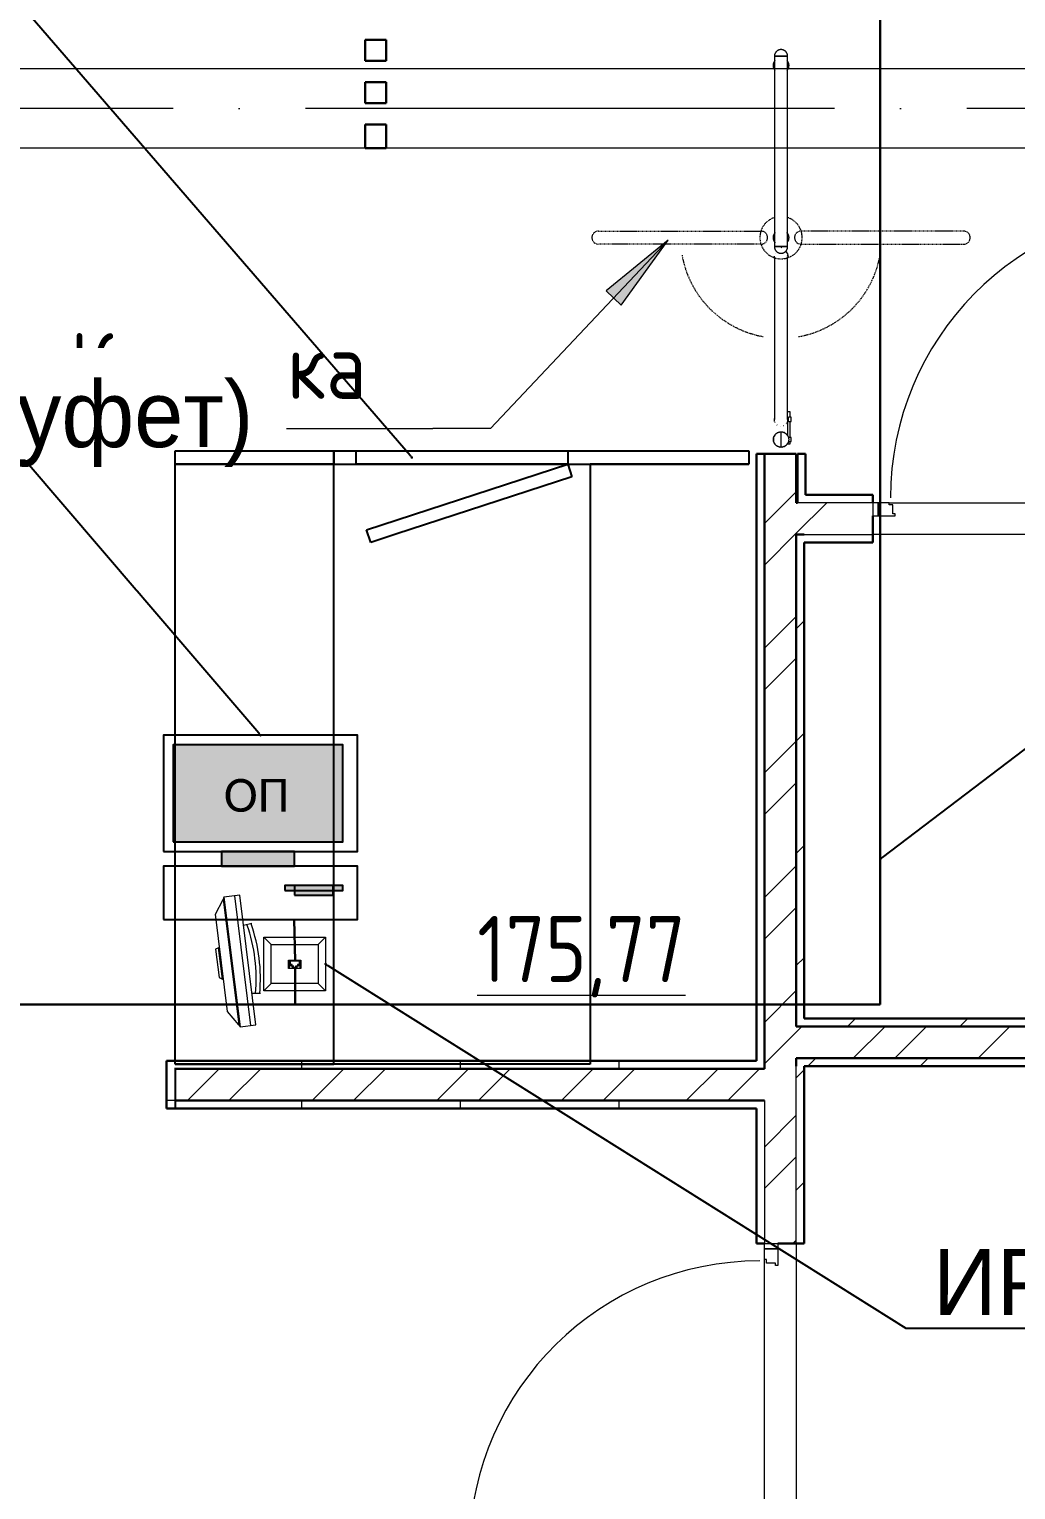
# Model space of a CAD drawing. Header units: millimetres. Extents: x -695119 to 412940, y -249585 to 622758.
# Drawn here: x 28598 to 32327, y 97114 to 102635 of the extents above; entities that cross this region are included whole.
import ezdxf
from ezdxf import colors
from ezdxf.entities.mleader import LeaderData, LeaderLine
from ezdxf.math import Vec2, Vec3

# ---------------------------------------------------------------- set-up
doc = ezdxf.new("R2010")
doc.units = ezdxf.units.MM
for name, pattern in [('ADSK_Линия сетки', [25, 20, -2.5, 0, -2.5]), ('ADSK_Невидимые', [5, 3, -2]), ('ADSK_Сверху', [450, 300, -150])]:
    doc.linetypes.add(name, pattern=pattern)
for name, color, linetype in [('_19D-Телекоммуникационные шкафы', 7, 'Continuous'), ('PDF _Оформление-Надписи', 7, 'Continuous'), ('PDF _Текст', 7, 'Continuous')]:
    doc.layers.add(name, color=color, linetype=linetype)
for name, color, linetype, lineweight in [('_Схема', 5, 'Continuous', 30), ('PDF _Геометрия', 8, 'Continuous', 9), ('Аннотация', 252, 'Continuous', 18), ('Двери', 8, 'Continuous', 9), ('Линии', 7, 'Continuous', 9), ('Марки помещений', 8, 'Continuous', 20), ('Обобщенные модели', 8, 'Continuous', 18), ('Оси', 252, 'Continuous', 9), ('Стены внутренние', 252, 'Continuous', 18), ('Стены наружные', 252, 'Continuous', 18), ('Стены штриховка', 7, 'Continuous', 9), ('ТХ Текст', 251, 'Continuous', 0)]:
    doc.layers.add(name, color=color, linetype=linetype, lineweight=lineweight)
doc.layers.add('PDF _Сплошная заливка', color=7, linetype='Continuous', true_color=0xffffff)
doc.layers.add('Двери открывание', color=7, linetype='Continuous', lineweight=9, true_color=0xc0c0c0)
doc.styles.add('GOST Common_3', font='', dxfattribs={"height": 3.5})
doc.styles.add('Mipgost_5', font='', dxfattribs={"height": 250})
doc.styles.add('PDF Calibri', font='calibri.ttf')
doc.styles.get('GOST Common_3').set_extended_font_data('GOST type B')
doc.styles.get('Mipgost_5').set_extended_font_data('Mipgost')

# ---------------------------------------------------------------- blocks, each defined once
blk = doc.blocks.new('1 этаж')
at = {"layer": 'Аннотация', "lineweight": 20, "true_color": 0x636466}
blk.add_hatch(color=251, dxfattribs=at).paths.add_polyline_path([(-13937, 20660.5), (-14171.6, 20469.4), (-14114.2, 20415.2)])
at = {"layer": 'Аннотация', "color": 251, "lineweight": 20, "true_color": 0x636466}
for p, q in [((-13937, 20660.5), (-14608.1, 19949.3)), ((-13937, 20660.5), (-14171.6, 20469.4)), ((-14114.2, 20415.2), (-13937, 20660.5)), ((-14171.6, 20469.4), (-14114.2, 20415.2)), ((-16326.8, 19949.3), (-14826.8, 19949.3)), ((-14608.1, 19949.3), (-14826.8, 19949.3))]:
    blk.add_line(p, q, dxfattribs=at)
at = {"layer": 'Двери', "color": 251, "true_color": 0x636466}
for p, q in [((-13162.8, 19668.3), (-13162.8, 19618.3)), ((-13142.8, 19668.3), (-13162.8, 19668.3)), ((-13142.8, 19618.3), (-13142.8, 19668.3)), ((-13101.8, 19668.3), (-13142.8, 19668.3)), ((-13142.8, 19668.3), (-13142.8, 19618.3)), ((-13101.8, 19660.3), (-13101.8, 19668.3)), ((-13087.8, 19660.3), (-13101.8, 19660.3)), ((-13087.8, 19626.3), (-13087.8, 19660.3)), ((-13162.8, 19618.3), (-13142.8, 19618.3)), ((-13142.8, 19618.3), (-13078.8, 19618.3)), ((-13078.8, 19626.3), (-13087.8, 19626.3)), ((-13078.8, 19618.3), (-13078.8, 19626.3)), ((-13572.8, 16848.3), (-13572.8, 16868.3)), ((-13572.8, 16868.3), (-13522.8, 16868.3)), ((-13522.8, 16848.3), (-13572.8, 16848.3)), ((-13572.8, 16848.3), (-13522.8, 16848.3)), ((-13572.8, 16807.3), (-13572.8, 16848.3)), ((-13522.8, 16868.3), (-13522.8, 16848.3)), ((-13522.8, 16848.3), (-13522.8, 16784.3)), ((-13564.8, 16807.3), (-13572.8, 16807.3)), ((-13564.8, 16793.3), (-13564.8, 16807.3)), ((-13530.8, 16793.3), (-13564.8, 16793.3)), ((-13530.8, 16784.3), (-13530.8, 16793.3)), ((-13522.8, 16784.3), (-13530.8, 16784.3))]:
    blk.add_line(p, q, dxfattribs=at)
at = {"layer": 'Двери открывание', "color": 251, "true_color": 0x636466}
for centre, start, end in [((-11998.8, 19686.3), 90.9393, 180), ((-13590.8, 15704.3), 90, 179.0607)]:
    blk.add_arc(centre, 1098, start, end, dxfattribs=at)
at = {"layer": 'Линии', "color": 251, "linetype": 'ADSK_Сверху', "ltscale": 100, "true_color": 0x636466}
for p, q in [((-7752.8, 21308.3), (-28217.8, 21308.3)), ((-7752.8, 21008.3), (-28217.8, 21008.3))]:
    blk.add_line(p, q, dxfattribs=at)
at = {"layer": 'Обобщенные модели', "color": 251, "true_color": 0x636466}
for p, q in [((-13535.3, 21356.3), (-13535.3, 20636.3)), ((-13485.3, 21356.3), (-13535.3, 21356.3)), ((-13535.3, 21356.3), (-13510.3, 21356.3)), ((-13510.3, 21356.3), (-13485.3, 21356.3)), ((-13485.3, 20636.3), (-13485.3, 21356.3)), ((-13485.5, 20655.3), (-13484.9, 20656.3)), ((-13481.8, 20665), (-13481.6, 20666.2)), ((-13535.3, 20636.3), (-13485.3, 20636.3)), ((-13510.3, 20636.3), (-13535.3, 20636.3)), ((-13530.4, 20611.2), (-13529.7, 20612)), ((-13485.3, 20636.3), (-13510.3, 20636.3)), ((-13482.3, 20596.3), (-13485.3, 20596.3)), ((-13535.3, 20521.3), (-13535.3, 20057.3)), ((-13485.3, 20057.3), (-13485.3, 20521.3)), ((-13475.3, 20011.3), (-13485.3, 20011.3)), ((-13485.3, 19992.3), (-13482.3, 19992.3)), ((-13485.3, 19988), (-13485.3, 19974.8)), ((-13482.3, 19992.3), (-13480.3, 19992.3)), ((-13482.3, 19974.8), (-13482.3, 19992.3)), ((-13472.3, 19992.3), (-13480.3, 19992.3)), ((-13475.3, 19992.3), (-13475.3, 20011.3)), ((-13472.3, 19974.8), (-13472.3, 19992.3)), ((-13533.1, 19972), (-13533.5, 19973)), ((-13525, 19962.1), (-13525.8, 19962.7)), ((-13513, 19957.4), (-13514, 19957.5)), ((-13510.3, 19934.4), (-13510.3, 19936.3)), ((-13510.3, 19878.3), (-13510.3, 19936.3)), ((-13500.3, 19959.3), (-13501.2, 19959)), ((-13490.2, 19967.3), (-13490.9, 19966.5)), ((-13485.3, 19974.8), (-13485.3, 19921.1)), ((-13482.3, 19974.8), (-13485.3, 19974.8)), ((-13480.3, 19974.8), (-13482.3, 19974.8)), ((-13480.3, 19974.8), (-13472.3, 19974.8)), ((-13475.3, 19914.8), (-13475.3, 19974.8)), ((-13510.3, 19878.3), (-13510.3, 19879.5)), ((-13485.3, 19894.8), (-13485.3, 19891.3)), ((-13485.3, 19891.3), (-13475.3, 19891.3)), ((-13483, 19914.8), (-13480.3, 19914.8)), ((-13480.3, 19899.8), (-13482.7, 19899.8)), ((-13472.3, 19914.8), (-13480.3, 19914.8)), ((-13480.3, 19899.8), (-13472.3, 19899.8)), ((-13475.3, 19891.3), (-13475.3, 19899.8)), ((-13472.3, 19899.8), (-13472.3, 19914.8))]:
    blk.add_line(p, q, dxfattribs=at)
at = {"layer": 'Обобщенные модели', "color": 251, "linetype": 'ADSK_Невидимые', "true_color": 0x636466}
for p, q in [((-14200.3, 20695.3), (-13586.3, 20695.3)), ((-12820.3, 20695.3), (-13434.3, 20695.3)), ((-13586.3, 20645.3), (-14200.3, 20645.3)), ((-13434.3, 20645.3), (-12820.3, 20645.3))]:
    blk.add_line(p, q, dxfattribs=at)
at = {"layer": 'Обобщенные модели', "color": 251, "true_color": 0x636466, "flags": 128}
for points in [[(-13485.3, 21356.3), (-13485.3, 21357.3), (-13485.4, 21358.3), (-13485.5, 21359.3), (-13485.6, 21360.3), (-13485.8, 21361.2), (-13486, 21362.2), (-13486.3, 21363.2), (-13486.6, 21364.1), (-13486.9, 21365.1), (-13487.3, 21366), (-13487.7, 21366.9), (-13488.1, 21367.8), (-13488.6, 21368.7), (-13489.1, 21369.5), (-13489.7, 21370.4), (-13490.2, 21371.2), (-13490.9, 21372), (-13491.5, 21372.8), (-13492.2, 21373.5), (-13492.9, 21374.2), (-13493.6, 21374.9), (-13494.4, 21375.5), (-13495.2, 21376.2), (-13496, 21376.7), (-13496.8, 21377.3), (-13497.6, 21377.8), (-13498.5, 21378.3), (-13499.4, 21378.8), (-13500.3, 21379.2), (-13501.2, 21379.6), (-13502.2, 21379.9), (-13503.1, 21380.2), (-13504.1, 21380.5), (-13505.1, 21380.7), (-13506.1, 21380.9), (-13507, 21381.1), (-13508, 21381.2), (-13509, 21381.2), (-13510, 21381.3), (-13511, 21381.3), (-13512, 21381.2), (-13513, 21381.1), (-13514, 21381), (-13515, 21380.8), (-13516, 21380.6), (-13517, 21380.4), (-13517.9, 21380.1), (-13518.9, 21379.8), (-13519.8, 21379.4), (-13520.7, 21379), (-13521.6, 21378.6), (-13522.5, 21378.1), (-13523.4, 21377.6), (-13524.2, 21377.1), (-13525, 21376.5), (-13525.8, 21375.9), (-13526.6, 21375.2), (-13527.3, 21374.6), (-13528, 21373.9), (-13528.7, 21373.2), (-13529.4, 21372.4), (-13530, 21371.6), (-13530.6, 21370.8), (-13531.2, 21370), (-13531.7, 21369.2), (-13532.2, 21368.3), (-13532.7, 21367.4), (-13533.1, 21366.5), (-13533.5, 21365.6), (-13533.9, 21364.6), (-13534.2, 21363.7), (-13534.5, 21362.7), (-13534.7, 21361.8), (-13534.9, 21360.8), (-13535.1, 21359.8), (-13535.2, 21358.8), (-13535.3, 21357.8), (-13535.3, 21356.8), (-13535.3, 21356.3)], [(-13531.9, 21301.9), (-13532.7, 21302.8), (-13533.4, 21303.7), (-13534.1, 21304.6), (-13534.7, 21305.6), (-13535.3, 21306.6), (-13535.9, 21307.6), (-13536.4, 21308.6), (-13536.9, 21309.7), (-13537.3, 21310.8), (-13537.7, 21311.8), (-13538.1, 21313), (-13538.4, 21314.1), (-13538.7, 21315.2), (-13538.9, 21316.3), (-13539.1, 21317.5), (-13539.2, 21318.6), (-13539.3, 21319.8), (-13539.3, 21321), (-13539.3, 21322.1), (-13539.2, 21323.3), (-13539.1, 21324.4), (-13539, 21325.6), (-13538.8, 21326.7), (-13538.5, 21327.9), (-13538.3, 21329), (-13537.9, 21330.1), (-13537.6, 21331.2), (-13537.1, 21332.3), (-13536.7, 21333.3), (-13536.2, 21334.4), (-13535.6, 21335.4), (-13535, 21336.4), (-13534.4, 21337.4), (-13533.7, 21338.3), (-13533, 21339.3), (-13532.3, 21340.2)], [(-13537.6, 21331), (-13538, 21329.9), (-13538.3, 21328.8), (-13538.6, 21327.6), (-13538.8, 21326.5), (-13539, 21325.4), (-13539.2, 21324.2), (-13539.2, 21323.1), (-13539.3, 21321.9), (-13539.3, 21321.3)], [(-13539.3, 21321.3), (-13539.3, 21320.1), (-13539.2, 21319), (-13539.1, 21317.8)], [(-13538.7, 21315.5), (-13538.5, 21314.4), (-13538.2, 21313.3), (-13537.8, 21312.1), (-13537.4, 21311.1)], [(-13535.2, 21336.2), (-13535.7, 21335.2), (-13536.3, 21334.2), (-13536.8, 21333.1), (-13537.2, 21332.1)], [(-13488.7, 21340.6), (-13488, 21339.7), (-13487.2, 21338.8), (-13486.5, 21337.9), (-13485.9, 21336.9), (-13485.3, 21335.9), (-13484.7, 21334.9), (-13484.2, 21333.9), (-13483.7, 21332.8), (-13483.3, 21331.8), (-13482.9, 21330.7), (-13482.5, 21329.6), (-13482.2, 21328.5), (-13481.9, 21327.3), (-13481.7, 21326.2), (-13481.5, 21325.1), (-13481.4, 21323.9), (-13481.3, 21322.7), (-13481.3, 21321.6), (-13481.3, 21320.4), (-13481.4, 21319.3), (-13481.5, 21318.1), (-13481.6, 21317), (-13481.8, 21315.8), (-13482.1, 21314.7), (-13482.3, 21313.6), (-13482.7, 21312.4), (-13483.1, 21311.3), (-13483.5, 21310.3), (-13483.9, 21309.2), (-13484.4, 21308.2), (-13485, 21307.1), (-13485.6, 21306.1), (-13486.2, 21305.2), (-13486.9, 21304.2), (-13487.6, 21303.3), (-13488.3, 21302.4)], [(-13484.1, 21333.6), (-13484.6, 21334.7), (-13485.1, 21335.7)], [(-13483.4, 21310.5), (-13483, 21311.6), (-13482.6, 21312.7), (-13482.3, 21313.8), (-13482, 21314.9), (-13481.8, 21316), (-13481.6, 21317.2), (-13481.5, 21318.3), (-13481.4, 21319.5), (-13481.3, 21320.6), (-13481.3, 21321.3)], [(-13481.7, 21325.9), (-13481.9, 21327), (-13482.1, 21328.2), (-13482.4, 21329.3), (-13482.8, 21330.4), (-13483.2, 21331.5)], [(-13481.3, 21321.3), (-13481.3, 21322.4), (-13481.4, 21323.6), (-13481.5, 21324.7)], [(-13536.5, 21308.9), (-13536, 21307.9), (-13535.5, 21306.9)], [(-13485.5, 21306.3), (-13484.9, 21307.3), (-13484.3, 21308.4), (-13483.8, 21309.4)], [(-13531.9, 20650.9), (-13532.7, 20651.8), (-13533.4, 20652.7), (-13534.1, 20653.6), (-13534.7, 20654.6), (-13535.3, 20655.6), (-13535.9, 20656.6), (-13536.4, 20657.6), (-13536.9, 20658.7), (-13537.3, 20659.8), (-13537.7, 20660.8), (-13538.1, 20662), (-13538.4, 20663.1), (-13538.7, 20664.2), (-13538.9, 20665.3), (-13539.1, 20666.5), (-13539.2, 20667.6), (-13539.3, 20668.8), (-13539.3, 20670), (-13539.3, 20671.1), (-13539.2, 20672.3), (-13539.1, 20673.4), (-13539, 20674.6), (-13538.8, 20675.7), (-13538.5, 20676.9), (-13538.3, 20678), (-13537.9, 20679.1), (-13537.6, 20680.2), (-13537.1, 20681.3), (-13536.7, 20682.3), (-13536.2, 20683.4), (-13535.6, 20684.4), (-13535, 20685.4), (-13534.4, 20686.4), (-13533.7, 20687.3), (-13533, 20688.3), (-13532.3, 20689.2)], [(-13539.2, 20673.2), (-13539.2, 20672.1), (-13539.3, 20670.9), (-13539.3, 20670.3)], [(-13539.3, 20670.3), (-13539.3, 20669.1), (-13539.2, 20668), (-13539.1, 20666.8)], [(-13538.9, 20665.6), (-13538.7, 20664.5), (-13538.5, 20663.4), (-13538.2, 20662.3), (-13537.8, 20661.1), (-13537.4, 20660.1)], [(-13535.2, 20685.2), (-13535.7, 20684.2), (-13536.3, 20683.2), (-13536.8, 20682.1), (-13537.2, 20681.1), (-13537.6, 20680), (-13538, 20678.9), (-13538.3, 20677.8), (-13538.6, 20676.6), (-13538.8, 20675.5)], [(-13536.5, 20657.9), (-13536, 20656.9), (-13535.5, 20655.9)], [(-13488.7, 20689.6), (-13488, 20688.7), (-13487.2, 20687.8), (-13486.5, 20686.9), (-13485.9, 20685.9), (-13485.3, 20684.9), (-13484.7, 20683.9), (-13484.2, 20682.9), (-13483.7, 20681.8), (-13483.3, 20680.8), (-13482.9, 20679.7), (-13482.5, 20678.6), (-13482.2, 20677.5), (-13481.9, 20676.3), (-13481.7, 20675.2), (-13481.5, 20674.1), (-13481.4, 20672.9), (-13481.3, 20671.7), (-13481.3, 20670.6), (-13481.3, 20669.4), (-13481.4, 20668.3), (-13481.5, 20667.1), (-13481.6, 20666), (-13481.8, 20664.8), (-13482.1, 20663.7), (-13482.3, 20662.6), (-13482.7, 20661.4), (-13483.1, 20660.3), (-13483.5, 20659.3), (-13483.9, 20658.2), (-13484.4, 20657.2), (-13485, 20656.1), (-13485.6, 20655.1), (-13486.2, 20654.2), (-13486.9, 20653.2), (-13487.6, 20652.3), (-13488.3, 20651.4)], [(-13484.1, 20682.6), (-13484.6, 20683.7), (-13485.1, 20684.7)], [(-13483.4, 20659.5), (-13483, 20660.6), (-13482.6, 20661.7), (-13482.3, 20662.8), (-13482, 20663.9)], [(-13481.3, 20671.4), (-13481.4, 20672.6), (-13481.5, 20673.7), (-13481.7, 20674.9), (-13481.9, 20676), (-13482.1, 20677.2), (-13482.4, 20678.3), (-13482.8, 20679.4), (-13483.2, 20680.5)], [(-13535.3, 20636.3), (-13535.3, 20635.3), (-13535.2, 20634.3), (-13535.1, 20633.3), (-13535, 20632.3), (-13534.8, 20631.3), (-13534.6, 20630.3), (-13534.3, 20629.4), (-13534, 20628.4), (-13533.7, 20627.5), (-13533.3, 20626.5), (-13532.9, 20625.6), (-13532.5, 20624.7), (-13532, 20623.8), (-13531.5, 20623), (-13530.9, 20622.2), (-13530.4, 20621.3), (-13529.7, 20620.5), (-13529.1, 20619.8), (-13528.4, 20619), (-13527.7, 20618.3), (-13527, 20617.7), (-13526.2, 20617), (-13525.4, 20616.4), (-13524.6, 20615.8), (-13523.8, 20615.2), (-13523, 20614.7), (-13522.1, 20614.2), (-13521.2, 20613.8), (-13520.3, 20613.3), (-13519.4, 20613), (-13518.4, 20612.6), (-13517.5, 20612.3), (-13516.5, 20612.1), (-13515.5, 20611.8), (-13514.6, 20611.6), (-13513.6, 20611.5), (-13512.6, 20611.4), (-13511.6, 20611.3), (-13510.6, 20611.3), (-13509.6, 20611.3), (-13508.6, 20611.3), (-13507.6, 20611.4), (-13506.6, 20611.5), (-13505.6, 20611.7), (-13504.6, 20611.9), (-13503.7, 20612.2), (-13502.7, 20612.5), (-13501.7, 20612.8), (-13500.8, 20613.1), (-13499.9, 20613.5), (-13499, 20614), (-13498.1, 20614.4), (-13497.3, 20614.9), (-13496.4, 20615.5), (-13495.6, 20616.1), (-13494.8, 20616.7), (-13494, 20617.3), (-13493.3, 20618), (-13492.6, 20618.7), (-13491.9, 20619.4), (-13491.2, 20620.1), (-13490.6, 20620.9), (-13490, 20621.7), (-13489.4, 20622.5), (-13488.9, 20623.4), (-13488.4, 20624.2), (-13487.9, 20625.1), (-13487.5, 20626), (-13487.1, 20627), (-13486.7, 20627.9), (-13486.4, 20628.8), (-13486.2, 20629.8), (-13485.9, 20630.8), (-13485.7, 20631.8), (-13485.6, 20632.7), (-13485.4, 20633.7), (-13485.3, 20634.7), (-13485.3, 20635.7), (-13485.3, 20636.3)], [(-13535.3, 20596.3), (-13535.3, 20597.3), (-13535.2, 20598.3), (-13535.1, 20599.3), (-13535, 20600.3)], [(-13535.3, 20592.2), (-13535.3, 20593.1), (-13535.3, 20593.9), (-13535.3, 20594.6), (-13535.3, 20595.2), (-13535.3, 20595.6), (-13535.3, 20596), (-13535.3, 20596.2), (-13535.3, 20596.3), (-13535.3, 20596.3)], [(-13535.3, 20596.3), (-13535.3, 20596.2), (-13535.3, 20596), (-13535.3, 20595.7), (-13535.3, 20595.3), (-13535.3, 20594.8), (-13535.3, 20594.1), (-13535.3, 20593.3), (-13535.3, 20592.5), (-13535.3, 20591.5), (-13535.3, 20590.3), (-13535.3, 20589.1), (-13535.3, 20587.8), (-13535.3, 20586.4), (-13535.3, 20584.8), (-13535.3, 20583.2), (-13535.3, 20581.4), (-13535.3, 20579.6), (-13535.3, 20577.7), (-13535.3, 20575.6), (-13535.3, 20573.5), (-13535.3, 20571.3), (-13535.3, 20569.1), (-13535.3, 20566.7), (-13535.3, 20564.3), (-13535.3, 20561.8), (-13535.3, 20559.2), (-13535.3, 20556.6), (-13535.3, 20553.9), (-13535.3, 20551.2), (-13535.3, 20548.4), (-13535.3, 20545.6), (-13535.3, 20542.8), (-13535.3, 20539.9), (-13535.3, 20537), (-13535.3, 20534), (-13535.3, 20531.1), (-13535.3, 20528.1), (-13535.3, 20525.1), (-13535.3, 20522.1), (-13535.3, 20521.3)], [(-13485.3, 20521.3), (-13485.3, 20524.3), (-13485.3, 20527.3), (-13485.3, 20530.2), (-13485.3, 20533.2), (-13485.3, 20536.2), (-13485.3, 20539.1), (-13485.3, 20542), (-13485.3, 20544.9), (-13485.3, 20547.7), (-13485.3, 20550.5), (-13485.3, 20553.2), (-13485.3, 20555.9), (-13485.3, 20558.5), (-13485.3, 20561.1), (-13485.3, 20563.6), (-13485.3, 20566.1), (-13485.3, 20568.4), (-13485.3, 20570.7), (-13485.3, 20572.9), (-13485.3, 20575.1), (-13485.3, 20577.1), (-13485.3, 20579.1), (-13485.3, 20580.9), (-13485.3, 20582.7), (-13485.3, 20584.4), (-13485.3, 20585.9), (-13485.3, 20587.4), (-13485.3, 20588.8), (-13485.3, 20590), (-13485.3, 20591.2), (-13485.3, 20592.2), (-13485.3, 20593.1), (-13485.3, 20593.9), (-13485.3, 20594.6), (-13485.3, 20595.2), (-13485.3, 20595.6), (-13485.3, 20596), (-13485.3, 20596.2), (-13485.3, 20596.3), (-13485.3, 20596.3)], [(-13485.3, 20596.2), (-13485.3, 20596), (-13485.3, 20595.7), (-13485.3, 20595.3), (-13485.3, 20594.8), (-13485.3, 20594.1), (-13485.3, 20593.3), (-13485.3, 20592.5)], [(-13535.3, 20057.3), (-13535.3, 20054.3), (-13535.3, 20051.3), (-13535.3, 20048.3), (-13535.3, 20045.3), (-13535.3, 20042.4), (-13535.3, 20039.4), (-13535.3, 20036.5), (-13535.3, 20033.7), (-13535.3, 20030.8), (-13535.3, 20028.1), (-13535.3, 20025.3), (-13535.3, 20022.6), (-13535.3, 20020), (-13535.3, 20017.4), (-13535.3, 20014.9), (-13535.3, 20012.5), (-13535.3, 20010.1), (-13535.3, 20007.8), (-13535.3, 20005.6), (-13535.3, 20003.5), (-13535.3, 20001.4), (-13535.3, 19999.5), (-13535.3, 19997.6), (-13535.3, 19995.8), (-13535.3, 19994.2), (-13535.3, 19992.6), (-13535.3, 19991.1), (-13535.3, 19989.8), (-13535.3, 19988.5), (-13535.3, 19987.4), (-13535.3, 19986.3), (-13535.3, 19985.4), (-13535.3, 19984.6), (-13535.3, 19983.9), (-13535.3, 19983.4), (-13535.3, 19982.9), (-13535.3, 19982.6), (-13535.3, 19982.4), (-13535.3, 19982.3), (-13535.3, 19982.3)], [(-13485.3, 19982.3), (-13485.3, 19982.3), (-13485.3, 19982.5), (-13485.3, 19982.8), (-13485.3, 19983.2), (-13485.3, 19983.8), (-13485.3, 19984.4), (-13485.3, 19985.2), (-13485.3, 19986.1), (-13485.3, 19987.1), (-13485.3, 19988.2), (-13485.3, 19989.4), (-13485.3, 19990.7), (-13485.3, 19992.2), (-13485.3, 19993.7), (-13485.3, 19995.4), (-13485.3, 19997.1), (-13485.3, 19999), (-13485.3, 20000.9), (-13485.3, 20002.9), (-13485.3, 20005), (-13485.3, 20007.2), (-13485.3, 20009.5), (-13485.3, 20011.8), (-13485.3, 20014.3), (-13485.3, 20016.7), (-13485.3, 20019.3), (-13485.3, 20021.9), (-13485.3, 20024.6), (-13485.3, 20027.3), (-13485.3, 20030.1), (-13485.3, 20032.9), (-13485.3, 20035.8), (-13485.3, 20038.7), (-13485.3, 20041.6), (-13485.3, 20044.5), (-13485.3, 20047.5), (-13485.3, 20050.5), (-13485.3, 20053.5), (-13485.3, 20056.5), (-13485.3, 20057.3)], [(-13510.3, 19878.3), (-13511.5, 19878.3), (-13512.6, 19878.4), (-13513.8, 19878.5), (-13514.9, 19878.6), (-13516.1, 19878.8), (-13517.2, 19879.1), (-13518.3, 19879.4), (-13519.4, 19879.7), (-13520.5, 19880.1), (-13521.6, 19880.6), (-13522.7, 19881), (-13523.7, 19881.5), (-13524.7, 19882.1), (-13525.7, 19882.7), (-13526.7, 19883.3), (-13527.6, 19884), (-13528.5, 19884.7), (-13529.4, 19885.5), (-13530.3, 19886.2), (-13531.1, 19887.1), (-13531.9, 19887.9), (-13532.7, 19888.8), (-13533.4, 19889.7), (-13534.1, 19890.6), (-13534.7, 19891.6), (-13535.3, 19892.6), (-13535.9, 19893.6), (-13536.4, 19894.6), (-13536.9, 19895.7), (-13537.3, 19896.8), (-13537.7, 19897.8), (-13538.1, 19899), (-13538.4, 19900.1), (-13538.7, 19901.2), (-13538.9, 19902.3), (-13539.1, 19903.5), (-13539.2, 19904.6), (-13539.3, 19905.8), (-13539.3, 19907), (-13539.3, 19908.1), (-13539.2, 19909.3), (-13539.1, 19910.4), (-13539, 19911.6), (-13538.8, 19912.7), (-13538.5, 19913.9), (-13538.3, 19915), (-13537.9, 19916.1), (-13537.6, 19917.2), (-13537.1, 19918.3), (-13536.7, 19919.3), (-13536.2, 19920.4), (-13535.6, 19921.4), (-13535, 19922.4), (-13534.4, 19923.4), (-13533.7, 19924.3), (-13533, 19925.3), (-13532.3, 19926.2), (-13531.5, 19927), (-13530.7, 19927.9), (-13529.9, 19928.7), (-13529, 19929.4), (-13528.1, 19930.2), (-13527.2, 19930.8), (-13526.2, 19931.5), (-13525.3, 19932.1), (-13524.2, 19932.7), (-13523.2, 19933.2), (-13522.2, 19933.7), (-13521.1, 19934.2), (-13520, 19934.6), (-13518.9, 19935), (-13517.8, 19935.3), (-13516.7, 19935.6), (-13515.5, 19935.8), (-13514.4, 19936), (-13513.2, 19936.1), (-13512.1, 19936.2), (-13510.9, 19936.3), (-13510.3, 19936.3)], [(-13535.3, 19982.3), (-13535.3, 19982.3), (-13535.3, 19982.5), (-13535.3, 19982.8), (-13535.3, 19983.2), (-13535.3, 19983.8), (-13535.3, 19984.4), (-13535.3, 19985.2), (-13535.3, 19986.1)], [(-13534.5, 19975.8), (-13534.7, 19976.8), (-13534.9, 19977.8), (-13535.1, 19978.7), (-13535.2, 19979.7), (-13535.3, 19980.7), (-13535.3, 19981.7), (-13535.3, 19982.3)], [(-13522.4, 19933.6), (-13523.4, 19933.1), (-13524.4, 19932.6), (-13525.4, 19932)], [(-13510.3, 19936.3), (-13509.1, 19936.2), (-13508, 19936.2), (-13506.8, 19936.1), (-13505.7, 19935.9), (-13504.5, 19935.7), (-13503.4, 19935.4), (-13502.3, 19935.1), (-13501.2, 19934.8), (-13500.1, 19934.4), (-13499, 19934), (-13497.9, 19933.5), (-13496.9, 19933), (-13495.9, 19932.4), (-13494.9, 19931.8), (-13493.9, 19931.2), (-13493, 19930.5), (-13492.1, 19929.8), (-13491.2, 19929.1), (-13490.3, 19928.3), (-13489.5, 19927.5), (-13488.7, 19926.6), (-13488, 19925.7), (-13487.2, 19924.8), (-13486.5, 19923.9), (-13485.9, 19922.9), (-13485.3, 19921.9), (-13484.7, 19920.9), (-13484.2, 19919.9), (-13483.7, 19918.8), (-13483.3, 19917.8), (-13482.9, 19916.7), (-13482.5, 19915.6), (-13482.2, 19914.5), (-13481.9, 19913.3), (-13481.7, 19912.2), (-13481.5, 19911.1), (-13481.4, 19909.9), (-13481.3, 19908.7), (-13481.3, 19907.6), (-13481.3, 19906.4), (-13481.4, 19905.3), (-13481.5, 19904.1), (-13481.6, 19903), (-13481.8, 19901.8), (-13482.1, 19900.7), (-13482.3, 19899.6), (-13482.7, 19898.4), (-13483.1, 19897.3), (-13483.5, 19896.3), (-13483.9, 19895.2), (-13484.4, 19894.2), (-13485, 19893.1), (-13485.6, 19892.1), (-13486.2, 19891.2), (-13486.9, 19890.2), (-13487.6, 19889.3), (-13488.3, 19888.4), (-13489.1, 19887.5), (-13489.9, 19886.7), (-13490.7, 19885.9), (-13491.6, 19885.1), (-13492.5, 19884.4), (-13493.4, 19883.7), (-13494.4, 19883), (-13495.4, 19882.4), (-13496.4, 19881.8), (-13497.4, 19881.3), (-13498.4, 19880.8), (-13499.5, 19880.4), (-13500.6, 19879.9), (-13501.7, 19879.6), (-13502.8, 19879.3), (-13503.9, 19879), (-13505.1, 19878.7), (-13506.2, 19878.6), (-13507.4, 19878.4), (-13508.5, 19878.3), (-13509.7, 19878.3), (-13510.3, 19878.3)], [(-13494.6, 19931.7), (-13495.6, 19932.3), (-13496.6, 19932.8), (-13497.7, 19933.4), (-13498.7, 19933.9)], [(-13486.6, 19974.4), (-13486.9, 19973.5), (-13487.3, 19972.5), (-13487.7, 19971.6), (-13488.1, 19970.7)], [(-13485.3, 19981.3), (-13485.4, 19980.3), (-13485.5, 19979.3), (-13485.6, 19978.3), (-13485.8, 19977.3), (-13486, 19976.3)], [(-13538, 19915.9), (-13538.3, 19914.8), (-13538.6, 19913.6), (-13538.8, 19912.5), (-13539, 19911.4), (-13539.2, 19910.2), (-13539.2, 19909.1), (-13539.3, 19907.9), (-13539.3, 19907.3)], [(-13539.3, 19907.3), (-13539.3, 19906.1), (-13539.2, 19905), (-13539.1, 19903.8), (-13538.9, 19902.6), (-13538.7, 19901.5), (-13538.5, 19900.4), (-13538.2, 19899.3), (-13537.8, 19898.1)], [(-13530.9, 19927.7), (-13531.7, 19926.9), (-13532.5, 19926), (-13533.2, 19925.1), (-13533.9, 19924.2), (-13534.5, 19923.2), (-13535.2, 19922.2), (-13535.7, 19921.2), (-13536.3, 19920.2), (-13536.8, 19919.1), (-13537.2, 19918.1), (-13537.6, 19917)], [(-13537.4, 19897.1), (-13537, 19896), (-13536.5, 19894.9), (-13536, 19893.9), (-13535.5, 19892.9), (-13534.9, 19891.9), (-13534.2, 19890.9), (-13533.6, 19890), (-13532.9, 19889), (-13532.1, 19888.1), (-13531.3, 19887.3), (-13530.5, 19886.5), (-13529.7, 19885.7), (-13528.8, 19884.9)], [(-13526, 19882.9), (-13525, 19882.3), (-13524, 19881.7), (-13522.9, 19881.2), (-13521.9, 19880.7)], [(-13498.2, 19880.9), (-13497.2, 19881.4), (-13496.2, 19881.9), (-13495.2, 19882.5)], [(-13492.3, 19884.5), (-13491.4, 19885.3), (-13490.6, 19886), (-13489.7, 19886.8), (-13488.9, 19887.7), (-13488.2, 19888.6), (-13487.4, 19889.5), (-13486.7, 19890.4), (-13486.1, 19891.3), (-13485.5, 19892.3)], [(-13485.1, 19921.7), (-13485.7, 19922.7), (-13486.4, 19923.6), (-13487, 19924.6), (-13487.8, 19925.5), (-13488.5, 19926.4), (-13489.3, 19927.2), (-13490.1, 19928.1)]]:
    blk.add_lwpolyline(points, dxfattribs=at)
at = {"layer": 'Обобщенные модели', "color": 251, "true_color": 0x636466}
for centre, radius, start, end in [((-13510.3, 21321.3), 29, 177.0444, 180), ((-13510.3, 20634.3), 2, 270, 345), ((-13510.3, 20596.3), 28, 0, 52.8174), ((-13510.3, 20596.3), 25, 14.2292, 18.0138), ((-13510.3, 20596.3), 25, 0, 4.025), ((-13510.3, 19907.3), 29, 171.3813, 180), ((-13510.3, 19907.3), 29, 180, 191.7044), ((-13510.3, 19907.3), 29, 138.8299, 153.2258), ((-13510.3, 19907.3), 29, 210.8811, 220.9744), ((-13510.3, 19907.3), 29, 261.2258, 263.8461), ((-13510.3, 19907.3), 29, 274.8679, 278.7742), ((-13510.3, 19907.3), 29, 30.7021, 41.1701), ((-13510.3, 19907.3), 29, 319.0263, 333.2258)]:
    blk.add_arc(centre, radius, start, end, dxfattribs=at)
at = {"layer": 'Обобщенные модели', "color": 251, "linetype": 'ADSK_Невидимые', "true_color": 0x636466}
for centre, radius, start, end in [((-13510.3, 20670.3), 80, 107.9447, 0), ((-13510.3, 20670.3), 80, 0, 72.0553), ((-14200.3, 20670.3), 25, 90, 180), ((-14200.3, 20670.3), 25, 180, 270), ((-13586.3, 20670.3), 25, 0, 90), ((-13586.3, 20670.3), 25, 270, 0), ((-13434.3, 20670.3), 25, 90, 180), ((-13434.3, 20670.3), 25, 180, 270), ((-12820.3, 20670.3), 25, 0, 90), ((-12820.3, 20670.3), 25, 270, 0), ((-13510.3, 20670.3), 380, 190, 260), ((-13510.3, 20670.3), 380, 280, 350)]:
    blk.add_arc(centre, radius, start, end, dxfattribs=at)
at = {"layer": 'Оси', "color": 251, "linetype": 'ADSK_Линия сетки', "ltscale": 100, "true_color": 0x636466}
blk.add_line((-807.8, 21158.3), (-72530.1, 21158.3), dxfattribs=at)
at = {"layer": 'Стены внутренние', "color": 251, "lineweight": 30, "true_color": 0x636466}
for p, q in [((-15002.8, 21418.3), (-15082.8, 21418.3)), ((-15082.8, 21418.3), (-15082.8, 21338.3)), ((-15002.8, 21338.3), (-15002.8, 21418.3)), ((-15082.8, 21338.3), (-15002.8, 21338.3)), ((-15002.8, 21258.3), (-15082.8, 21258.3)), ((-15082.8, 21258.3), (-15082.8, 21178.3)), ((-15002.8, 21178.3), (-15002.8, 21258.3)), ((-15082.8, 21178.3), (-15002.8, 21178.3)), ((-15002.8, 21098.3), (-15082.8, 21098.3)), ((-15082.8, 21098.3), (-15082.8, 21008.3)), ((-15002.8, 21008.3), (-15002.8, 21098.3)), ((-15082.8, 21008.3), (-15002.8, 21008.3))]:
    blk.add_line(p, q, dxfattribs=at)
at = {"layer": 'Стены внутренние', "color": 251, "linetype": 'Continuous', "lineweight": 9, "true_color": 0x636466}
blk.add_line((-15082.8, 21098), (-15002.8, 21098), dxfattribs=at)
at = {"layer": 'Стены наружные', "color": 251, "lineweight": 30, "true_color": 0x636466}
for p, q in [((-13602.8, 19853.3), (-13452.8, 19853.3)), ((-13602.8, 17558.3), (-13602.8, 19853.3)), ((-13572.8, 17528.3), (-13572.8, 19853.3)), ((-13452.8, 19853.3), (-13452.8, 19668.3)), ((-13447.8, 19668.3), (-13447.8, 19853.3)), ((-13417.8, 19853.3), (-13447.8, 19853.3)), ((-13417.8, 19853.3), (-13417.8, 19698.3)), ((-13447.8, 19668.3), (-13452.8, 19668.3)), ((-13162.8, 19698.3), (-13417.8, 19698.3)), ((-13162.8, 19668.3), (-13162.8, 19698.3)), ((-13162.8, 19518.3), (-13162.8, 19618.3)), ((-13452.8, 19548.3), (-13422.8, 19548.3)), ((-13452.8, 19548.3), (-13452.8, 17688.3)), ((-13422.8, 17718.3), (-13422.8, 19518.3)), ((-13422.8, 19518.3), (-13162.8, 19518.3)), ((-9727, 17688.3), (-13452.8, 17688.3)), ((-9622.8, 17718.3), (-13422.8, 17718.3)), ((-13602.8, 17558.3), (-15832.8, 17558.3)), ((-15832.8, 17558.3), (-15832.8, 17378.3)), ((-13452.8, 17568.3), (-9652.8, 17568.3)), ((-13452.8, 17568.3), (-13452.8, 17538.3)), ((-13572.8, 17528.3), (-15802.8, 17528.3)), ((-13422.8, 17538.3), (-9622.8, 17538.3)), ((-13422.8, 16868.3), (-13422.8, 17538.3)), ((-15802.8, 17408.3), (-13572.8, 17408.3)), ((-15832.8, 17378.3), (-13602.8, 17378.3)), ((-13602.8, 17378.3), (-13602.8, 16868.3)), ((-13602.8, 16868.3), (-13572.8, 16868.3)), ((-13522.8, 16868.3), (-13422.8, 16868.3))]:
    blk.add_line(p, q, dxfattribs=at)
at = {"layer": 'Стены наружные', "color": 251, "linetype": 'Continuous', "lineweight": 9, "true_color": 0x636466}
for p, q in [((-13572.8, 19589.9), (-13452.8, 19709.9)), ((-13452.8, 19552.8), (-13337.3, 19668.3)), ((-13572.8, 19432.8), (-13452.8, 19552.8)), ((-13572.8, 19118.5), (-13452.8, 19238.5)), ((-13452.8, 19191.3), (-13422.8, 19221.3)), ((-13572.8, 18961.3), (-13452.8, 19081.3)), ((-13452.8, 18767), (-13422.8, 18797)), ((-13572.8, 18647), (-13452.8, 18767)), ((-13572.8, 18489.9), (-13452.8, 18609.9)), ((-13452.8, 18342.8), (-13422.8, 18372.8)), ((-13572.8, 18175.6), (-13452.8, 18295.6)), ((-13572.8, 18018.4), (-13452.8, 18138.4)), ((-13452.8, 17918.5), (-13422.8, 17948.5)), ((-13572.8, 17704.1), (-13452.8, 17824.1)), ((-13452.8, 17666.9), (-13431.5, 17688.3)), ((-13258.8, 17688.3), (-13228.8, 17718.3)), ((-13237.2, 17568.3), (-13117.2, 17688.3)), ((-13080, 17568.3), (-12960, 17688.3)), ((-12834.5, 17688.3), (-12804.5, 17718.3)), ((-12765.7, 17568.3), (-12645.7, 17688.3)), ((-13572.8, 17546.9), (-13452.8, 17666.9)), ((-15321.8, 17528.3), (-15321.8, 17558.3)), ((-14721.8, 17528.3), (-14721.8, 17558.3)), ((-14121.8, 17528.3), (-14121.8, 17558.3)), ((-13408.8, 17538.3), (-13378.8, 17568.3)), ((-12984.5, 17538.3), (-12954.5, 17568.3)), ((-15754.5, 17408.3), (-15634.5, 17528.3)), ((-15597.3, 17408.3), (-15477.3, 17528.3)), ((-15283, 17408.3), (-15163, 17528.3)), ((-15125.9, 17408.3), (-15005.9, 17528.3)), ((-14811.6, 17408.3), (-14691.6, 17528.3)), ((-14654.4, 17408.3), (-14534.4, 17528.3)), ((-14340.1, 17408.3), (-14220.1, 17528.3)), ((-14182.9, 17408.3), (-14062.9, 17528.3)), ((-13868.6, 17408.3), (-13748.6, 17528.3)), ((-13711.5, 17408.3), (-13591.5, 17528.3)), ((-13452.8, 17494.2), (-13422.8, 17524.2)), ((-15321.8, 17378.3), (-15321.8, 17408.3)), ((-14721.8, 17378.3), (-14721.8, 17408.3)), ((-14121.8, 17378.3), (-14121.8, 17408.3)), ((-13572.8, 17232.6), (-13452.8, 17352.6)), ((-13572.8, 17075.5), (-13452.8, 17195.5)), ((-13452.8, 17070), (-13422.8, 17100)), ((-13465.7, 16868.3), (-13452.8, 16881.2))]:
    blk.add_line(p, q, dxfattribs=at)
at = {"layer": 'Стены наружные', "color": 251, "true_color": 0x636466}
for p, q in [((-13101.8, 19668.3), (-11993.8, 19668.3)), ((-11932.8, 19548.3), (-13162.8, 19548.3)), ((-13452.8, 16868.3), (-13452.8, 15638.3)), ((-13572.8, 15699.3), (-13572.8, 16807.3))]:
    blk.add_line(p, q, dxfattribs=at)
at = {"layer": 'Стены штриховка', "color": 251, "true_color": 0x636466}
for p, q in [((-13162.8, 19668.3), (-13447.8, 19668.3)), ((-13422.8, 19548.3), (-13162.8, 19548.3)), ((-13452.8, 16868.3), (-13452.8, 17538.3)), ((-15802.8, 17408.3), (-15832.8, 17408.3)), ((-13572.8, 17408.3), (-13572.8, 16868.3))]:
    blk.add_line(p, q, dxfattribs=at)
at = {"layer": 'Аннотация', "color": 251, "true_color": 0x636466, "style": 'GOST Common_3', "width": 0.9}
blk.add_text('Калитка', height=250, dxfattribs=at).set_placement((-16198.7, 20061))
at = {"layer": 'Марки помещений', "color": 251, "true_color": 0x636466, "style": 'GOST Common_3', "width": 0.9}
blk.add_text('%%U175,77', height=250, dxfattribs=at).set_placement((-14658.9, 17856.4))
blk = doc.blocks.new('план Новый корпус (не печатать) 2$0$_Dot')
at = {"color": 251, "linetype": 'ByBlock', "lineweight": -2}
blk.add_line((-0.5, 0), (-1, 0), dxfattribs=at)
at = {"color": 251, "linetype": 'ByBlock', "const_width": 0.5}
blk.add_lwpolyline([(-0.25, 0, 1), (0.25, 0, 1)], format="xyb", close=True, dxfattribs=at)
blk = doc.blocks.new('ИР')
at = {"layer": 'PDF _Оформление-Надписи', "color": 18, "lineweight": 0, "true_color": 0x000000}
for points in [[(236370, -165197), (239044, -165197), (239044, -167511), (236370, -167511)], [(236690, -165517), (238724, -165517), (238724, -167191), (236690, -167191)], [(237930, -166550), (237441, -166550), (237441, -166184), (237930, -166184)], [(237930, -166550), (237441, -166550), (237441, -166184), (237930, -166184)], [(237685, -166213), (237898, -166213), (237898, -166383), (237825, -166383), (237825, -166455), (237751, -166455), (237751, -166527), (237617, -166527), (237617, -166455), (237544, -166455), (237544, -166383), (237471, -166383), (237471, -166213)], [(237685, -166213), (237898, -166213), (237898, -166383), (237825, -166383), (237825, -166455), (237751, -166455), (237751, -166527), (237617, -166527), (237617, -166455), (237544, -166455), (237544, -166383), (237471, -166383), (237471, -166213)], [(237981, -166550), (237492, -166550), (237492, -166184), (237981, -166184)], [(237981, -166550), (237492, -166550), (237492, -166184), (237981, -166184)], [(237735, -166213), (237949, -166213), (237949, -166383), (237876, -166383), (237876, -166455), (237801, -166455), (237801, -166527), (237668, -166527), (237668, -166455), (237595, -166455), (237595, -166383), (237522, -166383), (237522, -166213)], [(237735, -166213), (237949, -166213), (237949, -166383), (237876, -166383), (237876, -166455), (237801, -166455), (237801, -166527), (237668, -166527), (237668, -166455), (237595, -166455), (237595, -166383), (237522, -166383), (237522, -166213)]]:
    blk.add_lwpolyline(points, close=True, dxfattribs=at)
for points in [[(236690, -165517), (236370, -165197)], [(238724, -165517), (239044, -165197)], [(236690, -167191), (236370, -167511)], [(238724, -167191), (239044, -167511)]]:
    blk.add_lwpolyline(points, dxfattribs=at)
blk = doc.blocks.new('АП')
at = {"layer": 'PDF _Сплошная заливка', "true_color": 0xffffff, "transparency": 33554559}
blk.add_hatch(color=7, dxfattribs=at).paths.add_polyline_path([(218996.3, 87757.7), (219638.4, 87757.7), (219638.4, 88124.4), (218996.3, 88124.4)])
at = {"layer": 'PDF _Сплошная заливка', "transparency": 33554559}
for points in [[(219179.8, 87666), (219454.9, 87666), (219454.9, 87721), (219179.8, 87721)], [(219418.3, 87574.3), (219638.4, 87574.3), (219638.4, 87592.6), (219418.3, 87592.6)], [(219454.9, 87555.9), (219601.7, 87555.9), (219601.7, 87592.6), (219454.9, 87592.6)]]:
    blk.add_hatch(color=5, dxfattribs=at).paths.add_polyline_path(points)
at = {"layer": 'PDF _Геометрия', "color": 5, "lineweight": 25}
for points in [[(218959.7, 87721), (219693.4, 87721), (219693.4, 88161.1), (218959.7, 88161.1)], [(218996.3, 87757.7), (219638.4, 87757.7), (219638.4, 88124.4), (218996.3, 88124.4)], [(219179.8, 87666), (219454.9, 87666), (219454.9, 87721), (219179.8, 87721)], [(218959.7, 87464.3), (219693.4, 87464.3), (219693.4, 87666), (218959.7, 87666)], [(219418.3, 87574.3), (219638.4, 87574.3), (219638.4, 87592.6), (219418.3, 87592.6)], [(219454.9, 87555.9), (219601.7, 87555.9), (219601.7, 87592.6), (219454.9, 87592.6)]]:
    blk.add_lwpolyline(points, close=True, dxfattribs=at)
at = {"layer": 'PDF _Текст', "color": 251, "insert": (219187.9, 87870.3), "char_height": 124.16, "attachment_point": 7, "style": 'PDF Calibri'}
blk.add_mtext('ОП', dxfattribs=at)

msp = doc.modelspace()

# ---------------------------------------------------------------- linework, layer by layer
for p, q in [((29749.787, 98722.987), (29749.787, 101041.267)), ((29749.787, 101041.267), (29749.787, 100991.267)), ((29833.704, 100991.267), (29833.704, 101041.267)), ((29833.704, 101041.267), (30633.704, 101041.267)), ((30633.704, 101041.267), (30633.704, 100991.267)), ((31317.886, 101041.267), (31317.886, 100991.267)), ((29933.704, 100991.267), (29833.704, 100991.267)), ((29873.24, 100742.881), (30633.704, 100991.267)), ((30633.704, 100991.267), (29933.704, 100991.267)), ((30633.704, 100991.267), (30649.228, 100943.738)), ((31317.886, 100991.267), (30717.886, 100991.267)), ((30717.886, 100991.267), (30717.886, 98722.987)), ((30649.228, 100943.738), (29983.822, 100726.4)), ((29888.765, 100695.352), (29873.24, 100742.881)), ((29983.822, 100726.4), (29888.765, 100695.352)), ((30717.886, 98722.987), (29149.787, 98722.987)), ((29149.787, 98722.987), (29749.787, 98722.987)), ((29149.787, 98705.206), (29149.787, 98555.206))]:
    msp.add_line(p, q)
at = {"lineweight": 0}
for points in [[(29438.775, 99254.742), (29407.624, 99246.868)], [(29332.259, 99044.773), (29328.304, 99044.283), (29313.607, 99162.938), (29302.232, 99157.513), (29315.458, 99050.724), (29328.304, 99044.283)], [(29317.562, 99163.428), (29313.607, 99162.938)], [(29471.597, 98989.746), (29439.466, 98989.782)], [(29389.9, 98871.199), (29394.835, 98863.779)]]:
    msp.add_lwpolyline(points, dxfattribs=at)
for radius, start, end in [(611.761, 354.668087, 19.45323), (627.702, 354.827393, 19.293924)]:
    msp.add_arc((28844.112, 99046.557), radius, start, end, dxfattribs=at)
at = {"layer": '_Схема', "color": 5}
for p, q in [((29603.508, 99113.917), (29599.146, 99269.578)), ((29603.582, 99084.462), (29602.996, 98948.056))]:
    msp.add_line(p, q, dxfattribs=at)

# ---------------------------------------------------------------- block references
msp.add_blockref('1 этаж', (44950.089, 81176.937))
at = {"color": 240, "lineweight": 15, "true_color": 0xed1f24, "xscale": 0.08740743041447095, "yscale": 0.08740743041447095, "zscale": 0.08740743041447095}
msp.add_blockref('ИР', (8823.67, 113642.188), dxfattribs=at)

# ---------------------------------------------------------------- next in the draw order: leaders
at = {"layer": 'ТХ Текст', "color": 0, "ltscale": 100}
ml = msp.add_multileader_mtext('Standard', dxfattribs=at)
ml.set_content('\\A1;{\\C256;\\c0;АРМ Оператора питания (буфет)^JАРМ-ОП(б)}', color=251, style='Mipgost_5')
ml.set_leader_properties(color=(0, 0, 0))
ml.set_arrow_properties(name='план Новый корпус (не печатать) 2$0$_Dot')
ml.build(insert=Vec2(0, 0))
ml.multileader.update_dxf_attribs({"text_left_attachment_type": 6, "text_right_attachment_type": 6, "dogleg_length": 103.837, "arrow_head_size": 10})
ctx = ml.context
ctx.base_point, ctx.char_height, ctx.arrow_head_size, ctx.landing_gap_size, ctx.plane_origin = Vec3(24277.393, 101005.417), 250, 10, 0.09, Vec3(42044.956, 128946.037)
ctx.left_attachment, ctx.right_attachment = 6, 6
notes = []
notes.append((ctx, [(1, (1, 1, 0), (28582.482, 101005.417), (-1, 0), 103.837, [(3, [(29471.884, 99966.407)], 0, [])])]))
ctx.mtext.insert, ctx.mtext.flow_direction = Vec3(24277.483, 101305.417), 5
ctx.mtext.has_bg_fill, ctx.mtext.bg_color, ctx.mtext.bg_scale_factor, ctx.mtext.bg_transparency, ctx.mtext.use_window_bg_color = 1, -1027028792, 1.5, 0, 1
ml = msp.add_multileader_mtext('Standard', dxfattribs=at)
ml.set_content('\\A1;{\\C256;\\c0;1 \\A0;КВПнг(А)-LSLTx-5е}', color=251, style='Mipgost_5')
ml.set_leader_properties(color=(0, 0, 0))
ml.set_arrow_properties(name='план Новый корпус (не печатать) 2$0$_Dot')
ml.build(insert=Vec2(0, 0))
ml.multileader.update_dxf_attribs({"text_left_attachment_type": 6, "text_right_attachment_type": 6, "dogleg_length": 103.837, "arrow_head_size": 10})
ctx = ml.context
ctx.base_point, ctx.char_height, ctx.arrow_head_size, ctx.landing_gap_size, ctx.plane_origin = Vec3(32619.953, 100031.51), 250, 10, 0.09, Vec3(53181.391, 127534.111)
ctx.left_attachment, ctx.right_attachment = 6, 6
notes.append((ctx, [(0, (1, 1, 0), (32516.116, 100031.51), (1, 0), 103.837, [(3, [(31815.037, 99498.464)], 0, [])])]))
ctx.mtext.insert, ctx.mtext.flow_direction = Vec3(32620.043, 100331.51), 5
ctx.mtext.has_bg_fill, ctx.mtext.bg_color, ctx.mtext.bg_scale_factor, ctx.mtext.bg_transparency, ctx.mtext.use_window_bg_color = 1, -1027028792, 1.5, 0, 1
at = {"layer": 'ТХ Текст', "ltscale": 100}
ml = msp.add_multileader_mtext('Standard', dxfattribs=at)
ml.set_content('{\\C256;\\c0;ИР 1-136-1/14}', color=251, style='Mipgost_5')
ml.set_leader_properties(color=(0, 0, 0))
ml.set_arrow_properties(name='план Новый корпус (не печатать) 2$0$_Dot')
ml.build(insert=Vec2(0, 0))
ml.multileader.update_dxf_attribs({"text_left_attachment_type": 6, "text_right_attachment_type": 6, "dogleg_length": 103.837, "arrow_head_size": 10})
ctx = ml.context
ctx.base_point, ctx.char_height, ctx.arrow_head_size, ctx.landing_gap_size, ctx.plane_origin = Vec3(32014.755, 97724.435), 250, 10, 0.09, Vec3(31465.787, 98586.232)
ctx.left_attachment, ctx.right_attachment = 6, 6
notes.append((ctx, [(0, (1, 1, 0), (31910.918, 97724.435), (1, 0), 103.837, [(0, [(29717.913, 99101.581)], 0, [])])]))
ctx.mtext.insert, ctx.mtext.flow_direction = Vec3(32014.845, 98024.435), 5
ctx.mtext.has_bg_fill, ctx.mtext.bg_color, ctx.mtext.bg_scale_factor, ctx.mtext.bg_transparency, ctx.mtext.use_window_bg_color = 1, -1027028792, 1.5, 0, 1
for ctx, leaders in notes:
    for number, flags, end, landing, length, lines in leaders:
        leader = LeaderData()
        leader.index, (leader.has_last_leader_line, leader.has_dogleg_vector, leader.attachment_direction) = number, flags
        leader.last_leader_point, leader.dogleg_vector, leader.dogleg_length = Vec3(end), Vec3(landing), length
        for number, points, colour, breaks in lines:
            line = LeaderLine()
            line.index, line.vertices, line.color, line.breaks = number, Vec3.list(points), colors.encode_raw_color(colour), breaks
            leader.lines.append(line)
        ctx.leaders.append(leader)

# ---------------------------------------------------------------- next in the draw order: linework, layer by layer
for p, q in [((29149.787, 98722.987), (29149.787, 101041.267)), ((29149.787, 101041.267), (31317.886, 101041.267)), ((29749.787, 100991.267), (29149.787, 100991.267)), ((29149.787, 100991.267), (31317.886, 100991.267))]:
    msp.add_line(p, q)
at = {"lineweight": 0}
for points in [[(29334.089, 99354.22), (29331.114, 99345.819), (29389.9, 98871.199), (29347.445, 98922.163), (29301.886, 99289.993), (29331.114, 99345.819)], [(29373.641, 99359.119), (29434.387, 98868.678)]]:
    msp.add_lwpolyline(points, dxfattribs=at)
msp.add_lwpolyline([(29334.089, 99354.22), (29394.835, 98863.779), (29454.163, 98871.127), (29393.417, 99361.568)], close=True, dxfattribs=at)
at = {"layer": '_Схема'}
for p, q in [((31815.037, 102820.672), (31815.037, 98948.056)), ((31815.037, 98948.056), (16916.128, 98948.056))]:
    msp.add_line(p, q, dxfattribs=at)

# ---------------------------------------------------------------- next in the draw order: block references
at = {"layer": '_19D-Телекоммуникационные шкафы'}
msp.add_blockref('АП', (-189854.651, 11805.32), dxfattribs=at)

# ---------------------------------------------------------------- next in the draw order: leaders
at = {"layer": 'ТХ Текст', "color": 0, "ltscale": 100}
ml = msp.add_multileader_mtext('Standard', dxfattribs=at)
ml.set_content('\\A1;{\\C256;\\c0;Зона "Буфет"}', color=251, style='Mipgost_5')
ml.set_leader_properties(color=(0, 0, 0))
ml.set_arrow_properties(name='план Новый корпус (не печатать) 2$0$_Dot')
ml.build(insert=Vec2(0, 0))
ml.multileader.update_dxf_attribs({"text_left_attachment_type": 6, "text_right_attachment_type": 6, "dogleg_length": 103.837, "arrow_head_size": 10})
ctx = ml.context
ctx.base_point, ctx.char_height, ctx.arrow_head_size, ctx.landing_gap_size, ctx.plane_origin = Vec3(25634.313, 104058.021), 250, 10, 0.09, Vec3(40879.376, 131998.64)
ctx.left_attachment, ctx.right_attachment = 6, 6
notes = []
notes.append((ctx, [(1, (1, 1, 0), (27416.901, 104058.021), (-1, 0), 103.837, [(3, [(30043.961, 101016.267)], 0, [])])]))
ctx.mtext.insert, ctx.mtext.flow_direction = Vec3(25634.403, 104379.271), 5
ctx.mtext.has_bg_fill, ctx.mtext.bg_color, ctx.mtext.bg_scale_factor, ctx.mtext.bg_transparency, ctx.mtext.use_window_bg_color = 1, -1027028792, 1.5, 0, 1
for ctx, leaders in notes:
    for number, flags, end, landing, length, lines in leaders:
        leader = LeaderData()
        leader.index, (leader.has_last_leader_line, leader.has_dogleg_vector, leader.attachment_direction) = number, flags
        leader.last_leader_point, leader.dogleg_vector, leader.dogleg_length = Vec3(end), Vec3(landing), length
        for number, points, colour, breaks in lines:
            line = LeaderLine()
            line.index, line.vertices, line.color, line.breaks = number, Vec3.list(points), colors.encode_raw_color(colour), breaks
            leader.lines.append(line)
        ctx.leaders.append(leader)

doc.saveas('drawing.dxf')
